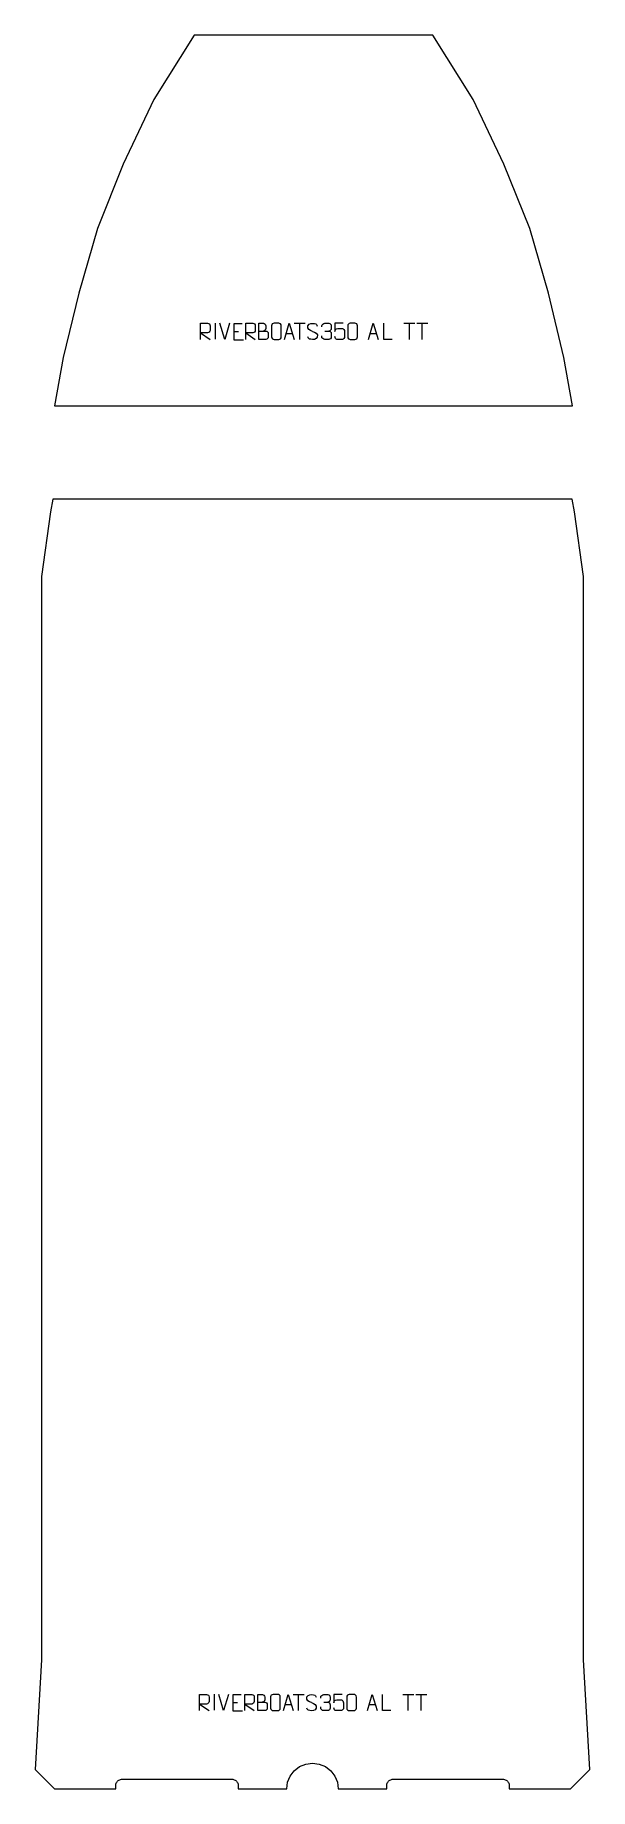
# Model space of a CAD drawing. Header units: millimetres. Extents: x -430 to 430, y -1290 to 1429.
import ezdxf

# ---------------------------------------------------------------- set-up
doc = ezdxf.new("R2010")
doc.units = ezdxf.units.MM
doc.header["$MEASUREMENT"] = 0
doc.layers.add('layer 1', color=7, linetype='Continuous')

msp = doc.modelspace()

# ---------------------------------------------------------------- linework, layer by layer
at = {"layer": 'layer 1', "color": 242, "lineweight": 9}
for points, knots in [([(-183.3228, 1429.3636), (-183.3228, 1429.3636), (186.6777, 1429.3636), (186.6777, 1429.3636), (186.6777, 1429.3636), (186.6777, 1429.3636), (249.1769, 1329.365), (249.1769, 1329.365), (249.1769, 1329.365), (249.1769, 1329.365), (296.6773, 1229.3648), (296.6773, 1229.3648), (296.6773, 1229.3648), (296.6773, 1229.3648), (336.6764, 1129.3646), (336.6764, 1129.3646), (336.6764, 1129.3646), (336.6764, 1129.3646), (365.6771, 1029.3644), (365.6771, 1029.3644), (365.6771, 1029.3644), (365.6771, 1029.3644), (389.6784, 929.3637), (389.6784, 929.3637), (389.6784, 929.3637), (389.6784, 929.3637), (403.177, 854.3644), (403.177, 854.3644), (403.177, 854.3644), (403.177, 854.3644), (-399.8216, 854.3644), (-399.8216, 854.3644), (-399.8216, 854.3644), (-399.8216, 854.3644), (-386.3214, 929.3637), (-386.3214, 929.3637), (-386.3214, 929.3637), (-386.3214, 929.3637), (-362.3222, 1029.3644), (-362.3222, 1029.3644), (-362.3222, 1029.3644), (-362.3222, 1029.3644), (-333.3215, 1129.3646), (-333.3215, 1129.3646), (-333.3215, 1129.3646), (-333.3215, 1129.3646), (-293.3224, 1229.3648), (-293.3224, 1229.3648), (-293.3224, 1229.3648), (-293.3224, 1229.3648), (-245.822, 1329.365), (-245.822, 1329.365), (-245.822, 1329.365), (-245.822, 1329.365), (-183.3228, 1429.3636), (-183.3228, 1429.3636)], [0, 0, 0, 0, 0.066666667, 0.066666667, 0.066666667, 0.066666667, 0.133333333, 0.133333333, 0.133333333, 0.133333333, 0.2, 0.2, 0.2, 0.2, 0.266666667, 0.266666667, 0.266666667, 0.266666667, 0.333333333, 0.333333333, 0.333333333, 0.333333333, 0.4, 0.4, 0.4, 0.4, 0.466666667, 0.466666667, 0.466666667, 0.466666667, 0.533333333, 0.533333333, 0.533333333, 0.533333333, 0.6, 0.6, 0.6, 0.6, 0.666666667, 0.666666667, 0.666666667, 0.666666667, 0.733333333, 0.733333333, 0.733333333, 0.733333333, 0.8, 0.8, 0.8, 0.8, 0.866666667, 0.866666667, 0.866666667, 0.866666667, 1, 1, 1, 1]), ([(402.4003, 710.0002), (402.4003, 710.0002), (406.0003, 690.001), (406.0003, 690.001), (406.0003, 690.001), (406.0003, 690.001), (419.999, 590.0002), (419.999, 590.0002), (419.999, 590.0002), (419.999, 590.0002), (419.999, -1090.0001), (419.999, -1090.0001), (419.999, -1090.0001), (419.999, -1090.0001), (430, -1259.9987), (430, -1259.9987), (430, -1259.9987), (430, -1259.9987), (399.9992, -1289.9989), (399.9992, -1289.9989), (399.9992, -1289.9989), (399.9992, -1289.9989), (305.0006, -1289.9989), (305.0006, -1289.9989), (305.0006, -1289.9989), (305.0006, -1289.9989), (305.0006, -1284.9995), (305.0006, -1284.9995), (305.0006, -1284.9995), (305.0006, -1284.9995), (304.9149, -1283.6939), (304.9149, -1283.6939), (304.9149, -1283.6939), (304.9149, -1283.6939), (304.66, -1282.4104), (304.66, -1282.4104), (304.66, -1282.4104), (304.66, -1282.4104), (304.2381, -1281.1732), (304.2381, -1281.1732), (304.2381, -1281.1732), (304.2381, -1281.1732), (303.6599, -1279.9985), (303.6599, -1279.9985), (303.6599, -1279.9985), (303.6599, -1279.9985), (302.9341, -1278.9111), (302.9341, -1278.9111), (302.9341, -1278.9111), (302.9341, -1278.9111), (302.0709, -1277.9282), (302.0709, -1277.9282), (302.0709, -1277.9282), (302.0709, -1277.9282), (301.088, -1277.065), (301.088, -1277.065), (301.088, -1277.065), (301.088, -1277.065), (299.999, -1276.3392), (299.999, -1276.3392), (299.999, -1276.3392), (299.999, -1276.3392), (298.8259, -1275.761), (298.8259, -1275.761), (298.8259, -1275.761), (298.8259, -1275.761), (297.5887, -1275.3391), (297.5887, -1275.3391), (297.5887, -1275.3391), (297.5887, -1275.3391), (296.3052, -1275.0842), (296.3052, -1275.0842), (296.3052, -1275.0842), (296.3052, -1275.0842), (294.9996, -1274.9991), (294.9996, -1274.9991), (294.9996, -1274.9991), (294.9996, -1274.9991), (124.9994, -1274.9991), (124.9994, -1274.9991), (124.9994, -1274.9991), (124.9994, -1274.9991), (123.6954, -1275.0842), (123.6954, -1275.0842), (123.6954, -1275.0842), (123.6954, -1275.0842), (122.4119, -1275.3391), (122.4119, -1275.3391), (122.4119, -1275.3391), (122.4119, -1275.3391), (121.1726, -1275.761), (121.1726, -1275.761), (121.1726, -1275.761), (121.1726, -1275.761), (120, -1276.3392), (120, -1276.3392), (120, -1276.3392), (120, -1276.3392), (118.9126, -1277.065), (118.9126, -1277.065), (118.9126, -1277.065), (118.9126, -1277.065), (117.9298, -1277.9282), (117.9298, -1277.9282), (117.9298, -1277.9282), (117.9298, -1277.9282), (117.0665, -1278.9111), (117.0665, -1278.9111), (117.0665, -1278.9111), (117.0665, -1278.9111), (116.3386, -1279.9985), (116.3386, -1279.9985), (116.3386, -1279.9985), (116.3386, -1279.9985), (115.7609, -1281.1732), (115.7609, -1281.1732), (115.7609, -1281.1732), (115.7609, -1281.1732), (115.3406, -1282.4104), (115.3406, -1282.4104), (115.3406, -1282.4104), (115.3406, -1282.4104), (115.0857, -1283.6939), (115.0857, -1283.6939), (115.0857, -1283.6939), (115.0857, -1283.6939), (115.0006, -1284.9995), (115.0006, -1284.9995), (115.0006, -1284.9995), (115.0006, -1284.9995), (115.0006, -1289.9989), (115.0006, -1289.9989), (115.0006, -1289.9989), (115.0006, -1289.9989), (39.9991, -1289.9989), (39.9991, -1289.9989), (39.9991, -1289.9989), (39.9991, -1289.9989), (38.6364, -1279.6466), (38.6364, -1279.6466), (38.6364, -1279.6466), (38.6364, -1279.6466), (34.6403, -1269.9991), (34.6403, -1269.9991), (34.6403, -1269.9991), (34.6403, -1269.9991), (28.2835, -1261.7149), (28.2835, -1261.7149), (28.2835, -1261.7149), (28.2835, -1261.7149), (19.9993, -1255.3581), (19.9993, -1255.3581), (19.9993, -1255.3581), (19.9993, -1255.3581), (10.3523, -1251.3626), (10.3523, -1251.3626), (10.3523, -1251.3626), (10.3523, -1251.3626), (0, -1249.9998), (0, -1249.9998), (0, -1249.9998), (0, -1249.9998), (-10.3529, -1251.3626), (-10.3529, -1251.3626), (-10.3529, -1251.3626), (-10.3529, -1251.3626), (-19.9998, -1255.3581), (-19.9998, -1255.3581), (-19.9998, -1255.3581), (-19.9998, -1255.3581), (-28.284, -1261.7149), (-28.284, -1261.7149), (-28.284, -1261.7149), (-28.284, -1261.7149), (-34.6408, -1269.9991), (-34.6408, -1269.9991), (-34.6408, -1269.9991), (-34.6408, -1269.9991), (-38.6364, -1279.6466), (-38.6364, -1279.6466), (-38.6364, -1279.6466), (-38.6364, -1279.6466), (-39.9996, -1289.9989), (-39.9996, -1289.9989), (-39.9996, -1289.9989), (-39.9996, -1289.9989), (-115.0006, -1289.9989), (-115.0006, -1289.9989), (-115.0006, -1289.9989), (-115.0006, -1289.9989), (-115.0006, -1284.9995), (-115.0006, -1284.9995), (-115.0006, -1284.9995), (-115.0006, -1284.9995), (-115.0863, -1283.6939), (-115.0863, -1283.6939), (-115.0863, -1283.6939), (-115.0863, -1283.6939), (-115.3412, -1282.4104), (-115.3412, -1282.4104), (-115.3412, -1282.4104), (-115.3412, -1282.4104), (-115.7609, -1281.1732), (-115.7609, -1281.1732), (-115.7609, -1281.1732), (-115.7609, -1281.1732), (-116.3391, -1279.9985), (-116.3391, -1279.9985), (-116.3391, -1279.9985), (-116.3391, -1279.9985), (-117.0671, -1278.9111), (-117.0671, -1278.9111), (-117.0671, -1278.9111), (-117.0671, -1278.9111), (-117.9282, -1277.9282), (-117.9282, -1277.9282), (-117.9282, -1277.9282), (-117.9282, -1277.9282), (-118.911, -1277.065), (-118.911, -1277.065), (-118.911, -1277.065), (-118.911, -1277.065), (-120, -1276.3392), (-120, -1276.3392), (-120, -1276.3392), (-120, -1276.3392), (-121.1731, -1275.761), (-121.1731, -1275.761), (-121.1731, -1275.761), (-121.1731, -1275.761), (-122.4124, -1275.3391), (-122.4124, -1275.3391), (-122.4124, -1275.3391), (-122.4124, -1275.3391), (-123.6954, -1275.0842), (-123.6954, -1275.0842), (-123.6954, -1275.0842), (-123.6954, -1275.0842), (-124.9994, -1274.9991), (-124.9994, -1274.9991), (-124.9994, -1274.9991), (-124.9994, -1274.9991), (-295.0001, -1274.9991), (-295.0001, -1274.9991), (-295.0001, -1274.9991), (-295.0001, -1274.9991), (-296.3057, -1275.0842), (-296.3057, -1275.0842), (-296.3057, -1275.0842), (-296.3057, -1275.0842), (-297.5887, -1275.3391), (-297.5887, -1275.3391), (-297.5887, -1275.3391), (-297.5887, -1275.3391), (-298.8265, -1275.761), (-298.8265, -1275.761), (-298.8265, -1275.761), (-298.8265, -1275.761), (-299.9995, -1276.3392), (-299.9995, -1276.3392), (-299.9995, -1276.3392), (-299.9995, -1276.3392), (-301.0869, -1277.065), (-301.0869, -1277.065), (-301.0869, -1277.065), (-301.0869, -1277.065), (-302.0714, -1277.9282), (-302.0714, -1277.9282), (-302.0714, -1277.9282), (-302.0714, -1277.9282), (-302.9346, -1278.9111), (-302.9346, -1278.9111), (-302.9346, -1278.9111), (-302.9346, -1278.9111), (-303.6604, -1279.9985), (-303.6604, -1279.9985), (-303.6604, -1279.9985), (-303.6604, -1279.9985), (-304.2386, -1281.1732), (-304.2386, -1281.1732), (-304.2386, -1281.1732), (-304.2386, -1281.1732), (-304.6584, -1282.4104), (-304.6584, -1282.4104), (-304.6584, -1282.4104), (-304.6584, -1282.4104), (-304.9154, -1283.6939), (-304.9154, -1283.6939), (-304.9154, -1283.6939), (-304.9154, -1283.6939), (-305.0006, -1284.9995), (-305.0006, -1284.9995), (-305.0006, -1284.9995), (-305.0006, -1284.9995), (-305.0006, -1289.9989), (-305.0006, -1289.9989), (-305.0006, -1289.9989), (-305.0006, -1289.9989), (-399.9997, -1289.9989), (-399.9997, -1289.9989), (-399.9997, -1289.9989), (-399.9997, -1289.9989), (-430, -1259.9987), (-430, -1259.9987), (-430, -1259.9987), (-430, -1259.9987), (-419.9996, -1090.0001), (-419.9996, -1090.0001), (-419.9996, -1090.0001), (-419.9996, -1090.0001), (-419.9996, 590.0002), (-419.9996, 590.0002), (-419.9996, 590.0002), (-419.9996, 590.0002), (-406.0009, 690.001), (-406.0009, 690.001), (-406.0009, 690.001), (-406.0009, 690.001), (-402.4008, 710.0002), (-402.4008, 710.0002), (-402.4008, 710.0002), (-402.4008, 710.0002), (402.4003, 710.0002), (402.4003, 710.0002)], [0, 0, 0, 0, 0.012195122, 0.012195122, 0.012195122, 0.012195122, 0.024390244, 0.024390244, 0.024390244, 0.024390244, 0.036585366, 0.036585366, 0.036585366, 0.036585366, 0.048780488, 0.048780488, 0.048780488, 0.048780488, 0.06097561, 0.06097561, 0.06097561, 0.06097561, 0.073170732, 0.073170732, 0.073170732, 0.073170732, 0.085365854, 0.085365854, 0.085365854, 0.085365854, 0.097560976, 0.097560976, 0.097560976, 0.097560976, 0.109756098, 0.109756098, 0.109756098, 0.109756098, 0.12195122, 0.12195122, 0.12195122, 0.12195122, 0.134146341, 0.134146341, 0.134146341, 0.134146341, 0.146341463, 0.146341463, 0.146341463, 0.146341463, 0.158536585, 0.158536585, 0.158536585, 0.158536585, 0.170731707, 0.170731707, 0.170731707, 0.170731707, 0.182926829, 0.182926829, 0.182926829, 0.182926829, 0.195121951, 0.195121951, 0.195121951, 0.195121951, 0.207317073, 0.207317073, 0.207317073, 0.207317073, 0.219512195, 0.219512195, 0.219512195, 0.219512195, 0.231707317, 0.231707317, 0.231707317, 0.231707317, 0.243902439, 0.243902439, 0.243902439, 0.243902439, 0.256097561, 0.256097561, 0.256097561, 0.256097561, 0.268292683, 0.268292683, 0.268292683, 0.268292683, 0.280487805, 0.280487805, 0.280487805, 0.280487805, 0.292682927, 0.292682927, 0.292682927, 0.292682927, 0.304878049, 0.304878049, 0.304878049, 0.304878049, 0.317073171, 0.317073171, 0.317073171, 0.317073171, 0.329268293, 0.329268293, 0.329268293, 0.329268293, 0.341463415, 0.341463415, 0.341463415, 0.341463415, 0.353658537, 0.353658537, 0.353658537, 0.353658537, 0.365853659, 0.365853659, 0.365853659, 0.365853659, 0.37804878, 0.37804878, 0.37804878, 0.37804878, 0.390243902, 0.390243902, 0.390243902, 0.390243902, 0.402439024, 0.402439024, 0.402439024, 0.402439024, 0.414634146, 0.414634146, 0.414634146, 0.414634146, 0.426829268, 0.426829268, 0.426829268, 0.426829268, 0.43902439, 0.43902439, 0.43902439, 0.43902439, 0.451219512, 0.451219512, 0.451219512, 0.451219512, 0.463414634, 0.463414634, 0.463414634, 0.463414634, 0.475609756, 0.475609756, 0.475609756, 0.475609756, 0.487804878, 0.487804878, 0.487804878, 0.487804878, 0.5, 0.5, 0.5, 0.5, 0.512195122, 0.512195122, 0.512195122, 0.512195122, 0.524390244, 0.524390244, 0.524390244, 0.524390244, 0.536585366, 0.536585366, 0.536585366, 0.536585366, 0.548780488, 0.548780488, 0.548780488, 0.548780488, 0.56097561, 0.56097561, 0.56097561, 0.56097561, 0.573170732, 0.573170732, 0.573170732, 0.573170732, 0.585365854, 0.585365854, 0.585365854, 0.585365854, 0.597560976, 0.597560976, 0.597560976, 0.597560976, 0.609756098, 0.609756098, 0.609756098, 0.609756098, 0.62195122, 0.62195122, 0.62195122, 0.62195122, 0.634146341, 0.634146341, 0.634146341, 0.634146341, 0.646341463, 0.646341463, 0.646341463, 0.646341463, 0.658536585, 0.658536585, 0.658536585, 0.658536585, 0.670731707, 0.670731707, 0.670731707, 0.670731707, 0.682926829, 0.682926829, 0.682926829, 0.682926829, 0.695121951, 0.695121951, 0.695121951, 0.695121951, 0.707317073, 0.707317073, 0.707317073, 0.707317073, 0.719512195, 0.719512195, 0.719512195, 0.719512195, 0.731707317, 0.731707317, 0.731707317, 0.731707317, 0.743902439, 0.743902439, 0.743902439, 0.743902439, 0.756097561, 0.756097561, 0.756097561, 0.756097561, 0.768292683, 0.768292683, 0.768292683, 0.768292683, 0.780487805, 0.780487805, 0.780487805, 0.780487805, 0.792682927, 0.792682927, 0.792682927, 0.792682927, 0.804878049, 0.804878049, 0.804878049, 0.804878049, 0.817073171, 0.817073171, 0.817073171, 0.817073171, 0.829268293, 0.829268293, 0.829268293, 0.829268293, 0.841463415, 0.841463415, 0.841463415, 0.841463415, 0.853658537, 0.853658537, 0.853658537, 0.853658537, 0.865853659, 0.865853659, 0.865853659, 0.865853659, 0.87804878, 0.87804878, 0.87804878, 0.87804878, 0.890243902, 0.890243902, 0.890243902, 0.890243902, 0.902439024, 0.902439024, 0.902439024, 0.902439024, 0.914634146, 0.914634146, 0.914634146, 0.914634146, 0.926829268, 0.926829268, 0.926829268, 0.926829268, 0.93902439, 0.93902439, 0.93902439, 0.93902439, 0.951219512, 0.951219512, 0.951219512, 0.951219512, 0.963414634, 0.963414634, 0.963414634, 0.963414634, 0.975609756, 0.975609756, 0.975609756, 0.975609756, 1, 1, 1, 1])]:
    msp.add_open_spline(points, degree=3, knots=knots, dxfattribs=at)
at = {"layer": 'layer 1', "color": 250, "lineweight": 9}
for points, knots in [([(-173.4349, 957.514), (-173.4349, 957.514), (-173.4349, 982.4675), (-173.4349, 982.4675), (-173.4349, 982.4675), (-169.8401, 982.4675), (-166.2446, 982.4675), (-162.6494, 982.4675), (-162.6494, 982.4675), (-160.3241, 982.4298), (-158.7668, 980.9398), (-158.7709, 978.5734), (-158.7709, 978.5734), (-158.7713, 976.5379), (-158.7713, 973.4785), (-158.7709, 971.4425), (-158.7709, 971.4425), (-158.7774, 969.567), (-160.5897, 967.6252), (-162.5992, 967.6061), (-162.5992, 967.6061), (-162.5992, 967.6061), (-173.4349, 967.6061), (-173.4349, 967.6061), (-173.4349, 967.6061), (-173.4349, 967.6061), (-158.7802, 957.514), (-158.7802, 957.514)], [0, 0, 0, 0, 0.125, 0.125, 0.125, 0.125, 0.25, 0.25, 0.25, 0.25, 0.375, 0.375, 0.375, 0.375, 0.5, 0.5, 0.5, 0.5, 0.625, 0.625, 0.625, 0.625, 0.75, 0.75, 0.75, 0.75, 1, 1, 1, 1]), ([(-108.8129, 981.8704), (-108.8129, 981.8704), (-121.6868, 981.8704), (-121.6868, 981.8704), (-121.6868, 981.8704), (-121.6868, 981.8704), (-121.6868, 956.9168), (-121.6868, 956.9168), (-121.6868, 956.9168), (-121.6868, 956.9168), (-106.821, 956.9168), (-106.821, 956.9168)], [0, 0, 0, 0, 0.25, 0.25, 0.25, 0.25, 0.5, 0.5, 0.5, 0.5, 1, 1, 1, 1]), ([(-103.4349, 957.514), (-103.4349, 957.514), (-103.4349, 982.4675), (-103.4349, 982.4675), (-103.4349, 982.4675), (-99.8401, 982.4675), (-96.2446, 982.4675), (-92.6494, 982.4675), (-92.6494, 982.4675), (-90.3241, 982.4298), (-88.7668, 980.9398), (-88.7709, 978.5734), (-88.7709, 978.5734), (-88.7713, 976.5379), (-88.7713, 973.4785), (-88.7709, 971.4425), (-88.7709, 971.4425), (-88.7774, 969.567), (-90.5897, 967.6252), (-92.5992, 967.6061), (-92.5992, 967.6061), (-92.5992, 967.6061), (-103.4349, 967.6061), (-103.4349, 967.6061), (-103.4349, 967.6061), (-103.4349, 967.6061), (-88.7802, 957.514), (-88.7802, 957.514)], [0, 0, 0, 0, 0.125, 0.125, 0.125, 0.125, 0.25, 0.25, 0.25, 0.25, 0.375, 0.375, 0.375, 0.375, 0.5, 0.5, 0.5, 0.5, 0.625, 0.625, 0.625, 0.625, 0.75, 0.75, 0.75, 0.75, 1, 1, 1, 1]), ([(-83.2655, 970.5006), (-79.6269, 970.501), (-76.0398, 970.501), (-72.4004, 970.5006), (-72.4004, 970.5006), (-70.425, 970.4833), (-68.5014, 968.7472), (-68.5014, 966.6976), (-68.5014, 966.6976), (-68.5018, 965.569), (-68.5018, 962.5196), (-68.5014, 961.3907), (-68.5014, 961.3907), (-68.4838, 959.5328), (-70.0259, 957.5189), (-72.3474, 957.5358), (-72.3474, 957.5358), (-75.9872, 957.5362), (-79.6266, 957.5362), (-83.2655, 957.5358), (-83.2655, 957.5358), (-83.2655, 965.8541), (-83.2655, 974.1719), (-83.2655, 982.4894), (-83.2655, 982.4894), (-80.8918, 982.4894), (-78.5177, 982.4894), (-76.1435, 982.4894), (-76.1435, 982.4894), (-74.4627, 982.507), (-72.3659, 980.5965), (-72.3482, 978.6341), (-72.3482, 978.6341), (-72.3486, 976.568), (-72.3486, 976.422), (-72.3482, 974.3555), (-72.3482, 974.3555), (-72.3309, 972.2894), (-74.1854, 970.4833), (-76.1954, 970.5006)], [0, 0, 0, 0, 0.090909091, 0.090909091, 0.090909091, 0.090909091, 0.181818182, 0.181818182, 0.181818182, 0.181818182, 0.272727273, 0.272727273, 0.272727273, 0.272727273, 0.363636364, 0.363636364, 0.363636364, 0.363636364, 0.454545455, 0.454545455, 0.454545455, 0.454545455, 0.545454545, 0.545454545, 0.545454545, 0.545454545, 0.636363636, 0.636363636, 0.636363636, 0.636363636, 0.727272727, 0.727272727, 0.727272727, 0.727272727, 0.818181818, 0.818181818, 0.818181818, 0.818181818, 1, 1, 1, 1]), ([(-59.464, 982.5119), (-57.0979, 982.5119), (-54.7314, 982.5119), (-52.3649, 982.5119), (-52.3649, 982.5119), (-50.3844, 982.5475), (-48.3584, 981.0532), (-48.3313, 978.6111), (-48.3313, 978.6111), (-48.3317, 972.8537), (-48.3317, 967.0959), (-48.3313, 961.3377), (-48.3313, 961.3377), (-48.4734, 959.0101), (-50.1798, 957.5278), (-52.3649, 957.517), (-52.3649, 957.517), (-54.7373, 957.5174), (-57.1097, 957.5174), (-59.4817, 957.517), (-59.4817, 957.517), (-61.4402, 957.4114), (-63.4466, 959.2993), (-63.4352, 961.3203), (-63.4352, 961.3203), (-63.4348, 967.1009), (-63.4348, 972.8812), (-63.4352, 978.661), (-63.4352, 978.661), (-63.4309, 980.803), (-61.6538, 982.5255), (-59.464, 982.5119)], [0, 0, 0, 0, 0.111111111, 0.111111111, 0.111111111, 0.111111111, 0.222222222, 0.222222222, 0.222222222, 0.222222222, 0.333333333, 0.333333333, 0.333333333, 0.333333333, 0.444444444, 0.444444444, 0.444444444, 0.444444444, 0.555555556, 0.555555556, 0.555555556, 0.555555556, 0.666666667, 0.666666667, 0.666666667, 0.666666667, 0.777777778, 0.777777778, 0.777777778, 0.777777778, 1, 1, 1, 1]), ([(-43.3537, 957.5359), (-43.3537, 957.5359), (-35.9827, 982.4894), (-35.9827, 982.4894), (-35.9827, 982.4894), (-35.9827, 982.4894), (-28.4128, 957.5359), (-28.4128, 957.5359)], [0, 0, 0, 0, 0.333333333, 0.333333333, 0.333333333, 0.333333333, 1, 1, 1, 1]), ([(0.1168, 970.0127), (-4.1315, 971.4831), (-9.0396, 973.2789), (-7.0345, 978.7992), (-7.0345, 978.7992), (-5.531, 982.9391), (-0.3174, 982.5506), (3.2862, 981.9495), (3.2862, 981.9495), (6.1468, 981.4723), (7.0115, 980.2591), (7.3221, 978.175)], [0, 0, 0, 0, 0.25, 0.25, 0.25, 0.25, 0.5, 0.5, 0.5, 0.5, 1, 1, 1, 1]), ([(14.2954, 976.7587), (14.2954, 976.7587), (14.2954, 978.6159), (14.2954, 978.6159), (14.2954, 978.6159), (14.2811, 980.3578), (16.9456, 982.4759), (19.0047, 982.4532), (19.0047, 982.4532), (21.0688, 982.4532), (23.1328, 982.4532), (25.1965, 982.4532), (25.1965, 982.4532), (27.391, 982.462), (28.9893, 980.6152), (29.0337, 978.7031), (29.0337, 978.7031), (29.0333, 977.268), (29.0333, 975.8329), (29.0337, 974.3974), (29.0337, 974.3974), (28.9851, 972.7439), (27.3825, 970.5139), (25.1842, 970.5239), (25.1842, 970.5239), (27.3879, 970.5127), (28.9959, 968.7095), (29.0499, 966.65), (29.0499, 966.65), (29.0495, 964.8653), (29.0495, 963.0806), (29.0499, 961.2955), (29.0499, 961.2955), (29.06, 959.2341), (27.0051, 957.471), (25.1842, 957.4791), (25.1842, 957.4791), (23.1189, 957.4794), (21.0537, 957.4794), (18.9881, 957.4791), (18.9881, 957.4791), (16.8195, 957.4906), (14.2885, 959.8908), (14.2699, 961.3526), (14.2699, 961.3526), (14.2699, 961.3526), (14.2699, 963.2612), (14.2699, 963.2612)], [0, 0, 0, 0, 0.076923077, 0.076923077, 0.076923077, 0.076923077, 0.153846154, 0.153846154, 0.153846154, 0.153846154, 0.230769231, 0.230769231, 0.230769231, 0.230769231, 0.307692308, 0.307692308, 0.307692308, 0.307692308, 0.384615385, 0.384615385, 0.384615385, 0.384615385, 0.461538462, 0.461538462, 0.461538462, 0.461538462, 0.538461538, 0.538461538, 0.538461538, 0.538461538, 0.615384615, 0.615384615, 0.615384615, 0.615384615, 0.692307692, 0.692307692, 0.692307692, 0.692307692, 0.769230769, 0.769230769, 0.769230769, 0.769230769, 0.846153846, 0.846153846, 0.846153846, 0.846153846, 1, 1, 1, 1]), ([(47.6057, 982.4429), (47.6057, 982.4429), (34.754, 982.4429), (34.754, 982.4429), (34.754, 982.4429), (34.7543, 978.2123), (34.7543, 973.9814), (34.754, 969.7502), (34.754, 969.7502), (34.7537, 973.0603), (36.3847, 974.1321), (39.1967, 974.1926), (39.1967, 974.1926), (41.6363, 974.1929), (44.0758, 974.1929), (46.515, 974.1926), (46.515, 974.1926), (48.1648, 974.1994), (49.6397, 971.8189), (49.6682, 969.7502), (49.6682, 969.7502), (49.6679, 967.1629), (49.6679, 964.5753), (49.6682, 961.9876), (49.6682, 961.9876), (49.7144, 960.0282), (48.215, 957.5919), (46.5891, 957.5334), (46.5891, 957.5334), (44.6326, 957.5337), (39.7376, 957.5337), (37.7806, 957.5334), (37.7806, 957.5334), (35.9351, 957.5246), (34.828, 959.4894), (34.8072, 962.0405)], [0, 0, 0, 0, 0.1, 0.1, 0.1, 0.1, 0.2, 0.2, 0.2, 0.2, 0.3, 0.3, 0.3, 0.3, 0.4, 0.4, 0.4, 0.4, 0.5, 0.5, 0.5, 0.5, 0.6, 0.6, 0.6, 0.6, 0.7, 0.7, 0.7, 0.7, 0.8, 0.8, 0.8, 0.8, 1, 1, 1, 1]), ([(58.6309, 982.4874), (60.997, 982.4874), (63.3635, 982.4874), (65.73, 982.4874), (65.73, 982.4874), (67.7105, 982.523), (69.7365, 981.0287), (69.7636, 978.5866), (69.7636, 978.5866), (69.7632, 972.8292), (69.7632, 967.0714), (69.7636, 961.3132), (69.7636, 961.3132), (69.6215, 958.9856), (67.9151, 957.5033), (65.73, 957.4925), (65.73, 957.4925), (63.3576, 957.4929), (60.9852, 957.4929), (58.6132, 957.4925), (58.6132, 957.4925), (56.6547, 957.3869), (54.6483, 959.2748), (54.6597, 961.2958), (54.6597, 961.2958), (54.6601, 967.0764), (54.6601, 972.8567), (54.6597, 978.6365), (54.6597, 978.6365), (54.664, 980.7785), (56.4411, 982.501), (58.6309, 982.4874)], [0, 0, 0, 0, 0.111111111, 0.111111111, 0.111111111, 0.111111111, 0.222222222, 0.222222222, 0.222222222, 0.222222222, 0.333333333, 0.333333333, 0.333333333, 0.333333333, 0.444444444, 0.444444444, 0.444444444, 0.444444444, 0.555555556, 0.555555556, 0.555555556, 0.555555556, 0.666666667, 0.666666667, 0.666666667, 0.666666667, 0.777777778, 0.777777778, 0.777777778, 0.777777778, 1, 1, 1, 1]), ([(86.6463, 957.5359), (86.6463, 957.5359), (94.0173, 982.4894), (94.0173, 982.4894), (94.0173, 982.4894), (94.0173, 982.4894), (101.5872, 957.5359), (101.5872, 957.5359)], [0, 0, 0, 0, 0.333333333, 0.333333333, 0.333333333, 0.333333333, 1, 1, 1, 1]), ([(123.2768, 957.5358), (123.2768, 957.5358), (110.3277, 957.5358), (110.3277, 957.5358), (110.3277, 957.5358), (110.3277, 957.5358), (110.3277, 982.4894), (110.3277, 982.4894)], [0, 0, 0, 0, 0.333333333, 0.333333333, 0.333333333, 0.333333333, 1, 1, 1, 1]), ([(0.1168, 970.0126), (4.1354, 968.3659), (9.1649, 966.4776), (7.3309, 961.1173), (7.3309, 961.1173), (5.8711, 956.8509), (0.9603, 957.1076), (-2.7658, 957.6623), (-2.7658, 957.6623), (-5.5158, 958.0721), (-6.7367, 959.2856), (-7.1147, 961.3978)], [0, 0, 0, 0, 0.25, 0.25, 0.25, 0.25, 0.5, 0.5, 0.5, 0.5, 1, 1, 1, 1]), ([(-175.0434, -1168.5725), (-175.0434, -1168.5725), (-175.0434, -1143.619), (-175.0434, -1143.619), (-175.0434, -1143.619), (-171.4486, -1143.619), (-167.8531, -1143.619), (-164.2579, -1143.619), (-164.2579, -1143.619), (-161.9326, -1143.6567), (-160.3753, -1145.1467), (-160.3794, -1147.5131), (-160.3794, -1147.5131), (-160.3798, -1149.5486), (-160.3798, -1152.608), (-160.3794, -1154.644), (-160.3794, -1154.644), (-160.3859, -1156.5195), (-162.1982, -1158.4613), (-164.2077, -1158.4804), (-164.2077, -1158.4804), (-164.2077, -1158.4804), (-175.0434, -1158.4804), (-175.0434, -1158.4804), (-175.0434, -1158.4804), (-175.0434, -1158.4804), (-160.3887, -1168.5725), (-160.3887, -1168.5725)], [0, 0, 0, 0, 0.125, 0.125, 0.125, 0.125, 0.25, 0.25, 0.25, 0.25, 0.375, 0.375, 0.375, 0.375, 0.5, 0.5, 0.5, 0.5, 0.625, 0.625, 0.625, 0.625, 0.75, 0.75, 0.75, 0.75, 1, 1, 1, 1]), ([(-110.4214, -1144.2161), (-110.4214, -1144.2161), (-123.2953, -1144.2161), (-123.2953, -1144.2161), (-123.2953, -1144.2161), (-123.2953, -1144.2161), (-123.2953, -1169.1697), (-123.2953, -1169.1697), (-123.2953, -1169.1697), (-123.2953, -1169.1697), (-108.4295, -1169.1697), (-108.4295, -1169.1697)], [0, 0, 0, 0, 0.25, 0.25, 0.25, 0.25, 0.5, 0.5, 0.5, 0.5, 1, 1, 1, 1]), ([(-105.0434, -1168.5725), (-105.0434, -1168.5725), (-105.0434, -1143.619), (-105.0434, -1143.619), (-105.0434, -1143.619), (-101.4486, -1143.619), (-97.8531, -1143.619), (-94.2579, -1143.619), (-94.2579, -1143.619), (-91.9326, -1143.6567), (-90.3753, -1145.1467), (-90.3794, -1147.5131), (-90.3794, -1147.5131), (-90.3798, -1149.5486), (-90.3798, -1152.608), (-90.3794, -1154.644), (-90.3794, -1154.644), (-90.3859, -1156.5195), (-92.1982, -1158.4613), (-94.2077, -1158.4804), (-94.2077, -1158.4804), (-94.2077, -1158.4804), (-105.0434, -1158.4804), (-105.0434, -1158.4804), (-105.0434, -1158.4804), (-105.0434, -1158.4804), (-90.3887, -1168.5725), (-90.3887, -1168.5725)], [0, 0, 0, 0, 0.125, 0.125, 0.125, 0.125, 0.25, 0.25, 0.25, 0.25, 0.375, 0.375, 0.375, 0.375, 0.5, 0.5, 0.5, 0.5, 0.625, 0.625, 0.625, 0.625, 0.75, 0.75, 0.75, 0.75, 1, 1, 1, 1]), ([(-84.874, -1155.5859), (-81.2354, -1155.5855), (-77.6483, -1155.5855), (-74.0089, -1155.5859), (-74.0089, -1155.5859), (-72.0335, -1155.6032), (-70.1099, -1157.3393), (-70.1099, -1159.3889), (-70.1099, -1159.3889), (-70.1103, -1160.5175), (-70.1103, -1163.5669), (-70.1099, -1164.6958), (-70.1099, -1164.6958), (-70.0923, -1166.5537), (-71.6344, -1168.5676), (-73.9559, -1168.5507), (-73.9559, -1168.5507), (-77.5957, -1168.5503), (-81.2351, -1168.5503), (-84.874, -1168.5507), (-84.874, -1168.5507), (-84.874, -1160.2324), (-84.874, -1151.9146), (-84.874, -1143.5971), (-84.874, -1143.5971), (-82.5003, -1143.5971), (-80.1262, -1143.5971), (-77.752, -1143.5971), (-77.752, -1143.5971), (-76.0712, -1143.5795), (-73.9744, -1145.49), (-73.9567, -1147.4524), (-73.9567, -1147.4524), (-73.9571, -1149.5185), (-73.9571, -1149.6645), (-73.9567, -1151.731), (-73.9567, -1151.731), (-73.9394, -1153.7971), (-75.7939, -1155.6032), (-77.8039, -1155.5859)], [0, 0, 0, 0, 0.090909091, 0.090909091, 0.090909091, 0.090909091, 0.181818182, 0.181818182, 0.181818182, 0.181818182, 0.272727273, 0.272727273, 0.272727273, 0.272727273, 0.363636364, 0.363636364, 0.363636364, 0.363636364, 0.454545455, 0.454545455, 0.454545455, 0.454545455, 0.545454545, 0.545454545, 0.545454545, 0.545454545, 0.636363636, 0.636363636, 0.636363636, 0.636363636, 0.727272727, 0.727272727, 0.727272727, 0.727272727, 0.818181818, 0.818181818, 0.818181818, 0.818181818, 1, 1, 1, 1]), ([(-61.0725, -1143.5746), (-58.7064, -1143.5746), (-56.3399, -1143.5746), (-53.9734, -1143.5746), (-53.9734, -1143.5746), (-51.9929, -1143.539), (-49.9669, -1145.0333), (-49.9398, -1147.4754), (-49.9398, -1147.4754), (-49.9402, -1153.2328), (-49.9402, -1158.9906), (-49.9398, -1164.7488), (-49.9398, -1164.7488), (-50.0819, -1167.0764), (-51.7883, -1168.5587), (-53.9734, -1168.5695), (-53.9734, -1168.5695), (-56.3458, -1168.5691), (-58.7182, -1168.5691), (-61.0902, -1168.5695), (-61.0902, -1168.5695), (-63.0487, -1168.6751), (-65.0551, -1166.7872), (-65.0437, -1164.7662), (-65.0437, -1164.7662), (-65.0433, -1158.9856), (-65.0433, -1153.2053), (-65.0437, -1147.4255), (-65.0437, -1147.4255), (-65.0394, -1145.2835), (-63.2623, -1143.561), (-61.0725, -1143.5746)], [0, 0, 0, 0, 0.111111111, 0.111111111, 0.111111111, 0.111111111, 0.222222222, 0.222222222, 0.222222222, 0.222222222, 0.333333333, 0.333333333, 0.333333333, 0.333333333, 0.444444444, 0.444444444, 0.444444444, 0.444444444, 0.555555556, 0.555555556, 0.555555556, 0.555555556, 0.666666667, 0.666666667, 0.666666667, 0.666666667, 0.777777778, 0.777777778, 0.777777778, 0.777777778, 1, 1, 1, 1]), ([(-44.9622, -1168.5506), (-44.9622, -1168.5506), (-37.5912, -1143.5971), (-37.5912, -1143.5971), (-37.5912, -1143.5971), (-37.5912, -1143.5971), (-30.0213, -1168.5506), (-30.0213, -1168.5506)], [0, 0, 0, 0, 0.333333333, 0.333333333, 0.333333333, 0.333333333, 1, 1, 1, 1]), ([(-1.4917, -1156.0738), (-5.74, -1154.6034), (-10.6481, -1152.8076), (-8.643, -1147.2873), (-8.643, -1147.2873), (-7.1395, -1143.1474), (-1.9259, -1143.5359), (1.6777, -1144.137), (1.6777, -1144.137), (4.5383, -1144.6142), (5.403, -1145.8274), (5.7136, -1147.9115)], [0, 0, 0, 0, 0.25, 0.25, 0.25, 0.25, 0.5, 0.5, 0.5, 0.5, 1, 1, 1, 1]), ([(-1.4917, -1156.0739), (2.5269, -1157.7206), (7.5564, -1159.6089), (5.7224, -1164.9692), (5.7224, -1164.9692), (4.2626, -1169.2356), (-0.6482, -1168.9789), (-4.3743, -1168.4242), (-4.3743, -1168.4242), (-7.1243, -1168.0144), (-8.3452, -1166.8009), (-8.7232, -1164.6887)], [0, 0, 0, 0, 0.25, 0.25, 0.25, 0.25, 0.5, 0.5, 0.5, 0.5, 1, 1, 1, 1]), ([(12.6869, -1149.3278), (12.6869, -1149.3278), (12.6869, -1147.4706), (12.6869, -1147.4706), (12.6869, -1147.4706), (12.6726, -1145.7287), (15.3371, -1143.6106), (17.3962, -1143.6333), (17.3962, -1143.6333), (19.4603, -1143.6333), (21.5243, -1143.6333), (23.588, -1143.6333), (23.588, -1143.6333), (25.7825, -1143.6245), (27.3808, -1145.4713), (27.4252, -1147.3834), (27.4252, -1147.3834), (27.4248, -1148.8185), (27.4248, -1150.2536), (27.4252, -1151.6891), (27.4252, -1151.6891), (27.3766, -1153.3426), (25.774, -1155.5726), (23.5757, -1155.5626), (23.5757, -1155.5626), (25.7794, -1155.5738), (27.3874, -1157.377), (27.4414, -1159.4365), (27.4414, -1159.4365), (27.441, -1161.2212), (27.441, -1163.0059), (27.4414, -1164.791), (27.4414, -1164.791), (27.4515, -1166.8524), (25.3966, -1168.6155), (23.5757, -1168.6074), (23.5757, -1168.6074), (21.5104, -1168.6071), (19.4452, -1168.6071), (17.3796, -1168.6074), (17.3796, -1168.6074), (15.211, -1168.5959), (12.68, -1166.1957), (12.6614, -1164.7339), (12.6614, -1164.7339), (12.6614, -1164.7339), (12.6614, -1162.8253), (12.6614, -1162.8253)], [0, 0, 0, 0, 0.076923077, 0.076923077, 0.076923077, 0.076923077, 0.153846154, 0.153846154, 0.153846154, 0.153846154, 0.230769231, 0.230769231, 0.230769231, 0.230769231, 0.307692308, 0.307692308, 0.307692308, 0.307692308, 0.384615385, 0.384615385, 0.384615385, 0.384615385, 0.461538462, 0.461538462, 0.461538462, 0.461538462, 0.538461538, 0.538461538, 0.538461538, 0.538461538, 0.615384615, 0.615384615, 0.615384615, 0.615384615, 0.692307692, 0.692307692, 0.692307692, 0.692307692, 0.769230769, 0.769230769, 0.769230769, 0.769230769, 0.846153846, 0.846153846, 0.846153846, 0.846153846, 1, 1, 1, 1]), ([(45.9972, -1143.6436), (45.9972, -1143.6436), (33.1455, -1143.6436), (33.1455, -1143.6436), (33.1455, -1143.6436), (33.1458, -1147.8742), (33.1458, -1152.1051), (33.1455, -1156.3363), (33.1455, -1156.3363), (33.1452, -1153.0262), (34.7762, -1151.9544), (37.5882, -1151.8939), (37.5882, -1151.8939), (40.0278, -1151.8936), (42.4673, -1151.8936), (44.9065, -1151.8939), (44.9065, -1151.8939), (46.5563, -1151.8871), (48.0312, -1154.2676), (48.0597, -1156.3363), (48.0597, -1156.3363), (48.0594, -1158.9236), (48.0594, -1161.5112), (48.0597, -1164.0989), (48.0597, -1164.0989), (48.1059, -1166.0583), (46.6065, -1168.4946), (44.9806, -1168.5531), (44.9806, -1168.5531), (43.0241, -1168.5528), (38.1291, -1168.5528), (36.1721, -1168.5531), (36.1721, -1168.5531), (34.3266, -1168.5619), (33.2195, -1166.5971), (33.1987, -1164.046)], [0, 0, 0, 0, 0.1, 0.1, 0.1, 0.1, 0.2, 0.2, 0.2, 0.2, 0.3, 0.3, 0.3, 0.3, 0.4, 0.4, 0.4, 0.4, 0.5, 0.5, 0.5, 0.5, 0.6, 0.6, 0.6, 0.6, 0.7, 0.7, 0.7, 0.7, 0.8, 0.8, 0.8, 0.8, 1, 1, 1, 1]), ([(57.0224, -1143.5991), (59.3885, -1143.5991), (61.755, -1143.5991), (64.1215, -1143.5991), (64.1215, -1143.5991), (66.102, -1143.5635), (68.128, -1145.0578), (68.1551, -1147.4999), (68.1551, -1147.4999), (68.1547, -1153.2573), (68.1547, -1159.0151), (68.1551, -1164.7733), (68.1551, -1164.7733), (68.013, -1167.1009), (66.3066, -1168.5832), (64.1215, -1168.594), (64.1215, -1168.594), (61.7491, -1168.5936), (59.3767, -1168.5936), (57.0047, -1168.594), (57.0047, -1168.594), (55.0462, -1168.6996), (53.0398, -1166.8117), (53.0512, -1164.7907), (53.0512, -1164.7907), (53.0516, -1159.0101), (53.0516, -1153.2298), (53.0512, -1147.45), (53.0512, -1147.45), (53.0555, -1145.308), (54.8326, -1143.5855), (57.0224, -1143.5991)], [0, 0, 0, 0, 0.111111111, 0.111111111, 0.111111111, 0.111111111, 0.222222222, 0.222222222, 0.222222222, 0.222222222, 0.333333333, 0.333333333, 0.333333333, 0.333333333, 0.444444444, 0.444444444, 0.444444444, 0.444444444, 0.555555556, 0.555555556, 0.555555556, 0.555555556, 0.666666667, 0.666666667, 0.666666667, 0.666666667, 0.777777778, 0.777777778, 0.777777778, 0.777777778, 1, 1, 1, 1]), ([(85.0378, -1168.5506), (85.0378, -1168.5506), (92.4088, -1143.5971), (92.4088, -1143.5971), (92.4088, -1143.5971), (92.4088, -1143.5971), (99.9787, -1168.5506), (99.9787, -1168.5506)], [0, 0, 0, 0, 0.333333333, 0.333333333, 0.333333333, 0.333333333, 1, 1, 1, 1]), ([(121.6683, -1168.5507), (121.6683, -1168.5507), (108.7192, -1168.5507), (108.7192, -1168.5507), (108.7192, -1168.5507), (108.7192, -1168.5507), (108.7192, -1143.5971), (108.7192, -1143.5971)], [0, 0, 0, 0, 0.333333333, 0.333333333, 0.333333333, 0.333333333, 1, 1, 1, 1])]:
    msp.add_open_spline(points, degree=3, knots=knots, dxfattribs=at)
for points in [[(-150.7709, 982.9296), (-150.7709, 982.9296), (-150.7709, 957.9555), (-150.7709, 957.9555)], [(-136.1028, 957.5139), (-136.1028, 957.5139), (-143.4246, 982.4675), (-143.4246, 982.4675)], [(-128.7809, 982.4675), (-128.7809, 982.4675), (-136.1027, 957.5139), (-136.1027, 957.5139)], [(-28.3768, 982.4659), (-28.3768, 982.4659), (-11.3896, 982.4659), (-11.3896, 982.4659)], [(-19.883, 957.5359), (-19.883, 957.5359), (-19.883, 982.4894), (-19.883, 982.4894)], [(141.6232, 982.4659), (141.6232, 982.4659), (158.6104, 982.4659), (158.6104, 982.4659)], [(150.117, 957.5359), (150.117, 957.5359), (150.117, 982.4894), (150.117, 982.4894)], [(161.6232, 982.4659), (161.6232, 982.4659), (178.6104, 982.4659), (178.6104, 982.4659)], [(170.117, 957.5359), (170.117, 957.5359), (170.117, 982.4894), (170.117, 982.4894)], [(-121.6868, 969.9907), (-121.6868, 969.9907), (-114.5187, 969.9907), (-114.5187, 969.9907)], [(-40.6311, 966.7853), (-40.6311, 966.7853), (-31.1354, 966.7853), (-31.1354, 966.7853)], [(19.0051, 970.5135), (19.0051, 970.5135), (25.2015, 970.5135), (25.2015, 970.5135)], [(89.3689, 966.7853), (89.3689, 966.7853), (98.8646, 966.7853), (98.8646, 966.7853)], [(-152.3794, -1143.1569), (-152.3794, -1143.1569), (-152.3794, -1168.131), (-152.3794, -1168.131)], [(-137.7113, -1168.5726), (-137.7113, -1168.5726), (-145.0331, -1143.619), (-145.0331, -1143.619)], [(-130.3894, -1143.619), (-130.3894, -1143.619), (-137.7112, -1168.5726), (-137.7112, -1168.5726)], [(-123.2953, -1156.0958), (-123.2953, -1156.0958), (-116.1272, -1156.0958), (-116.1272, -1156.0958)], [(-42.2396, -1159.3012), (-42.2396, -1159.3012), (-32.7439, -1159.3012), (-32.7439, -1159.3012)], [(-29.9853, -1143.6206), (-29.9853, -1143.6206), (-12.9981, -1143.6206), (-12.9981, -1143.6206)], [(-21.4915, -1168.5506), (-21.4915, -1168.5506), (-21.4915, -1143.5971), (-21.4915, -1143.5971)], [(17.3966, -1155.573), (17.3966, -1155.573), (23.593, -1155.573), (23.593, -1155.573)], [(87.7604, -1159.3012), (87.7604, -1159.3012), (97.2561, -1159.3012), (97.2561, -1159.3012)], [(140.0147, -1143.6206), (140.0147, -1143.6206), (157.0019, -1143.6206), (157.0019, -1143.6206)], [(148.5085, -1168.5506), (148.5085, -1168.5506), (148.5085, -1143.5971), (148.5085, -1143.5971)], [(160.0147, -1143.6206), (160.0147, -1143.6206), (177.0019, -1143.6206), (177.0019, -1143.6206)], [(168.5085, -1168.5506), (168.5085, -1168.5506), (168.5085, -1143.5971), (168.5085, -1143.5971)]]:
    msp.add_open_spline(points, degree=3, dxfattribs=at)

doc.saveas('drawing.dxf')
